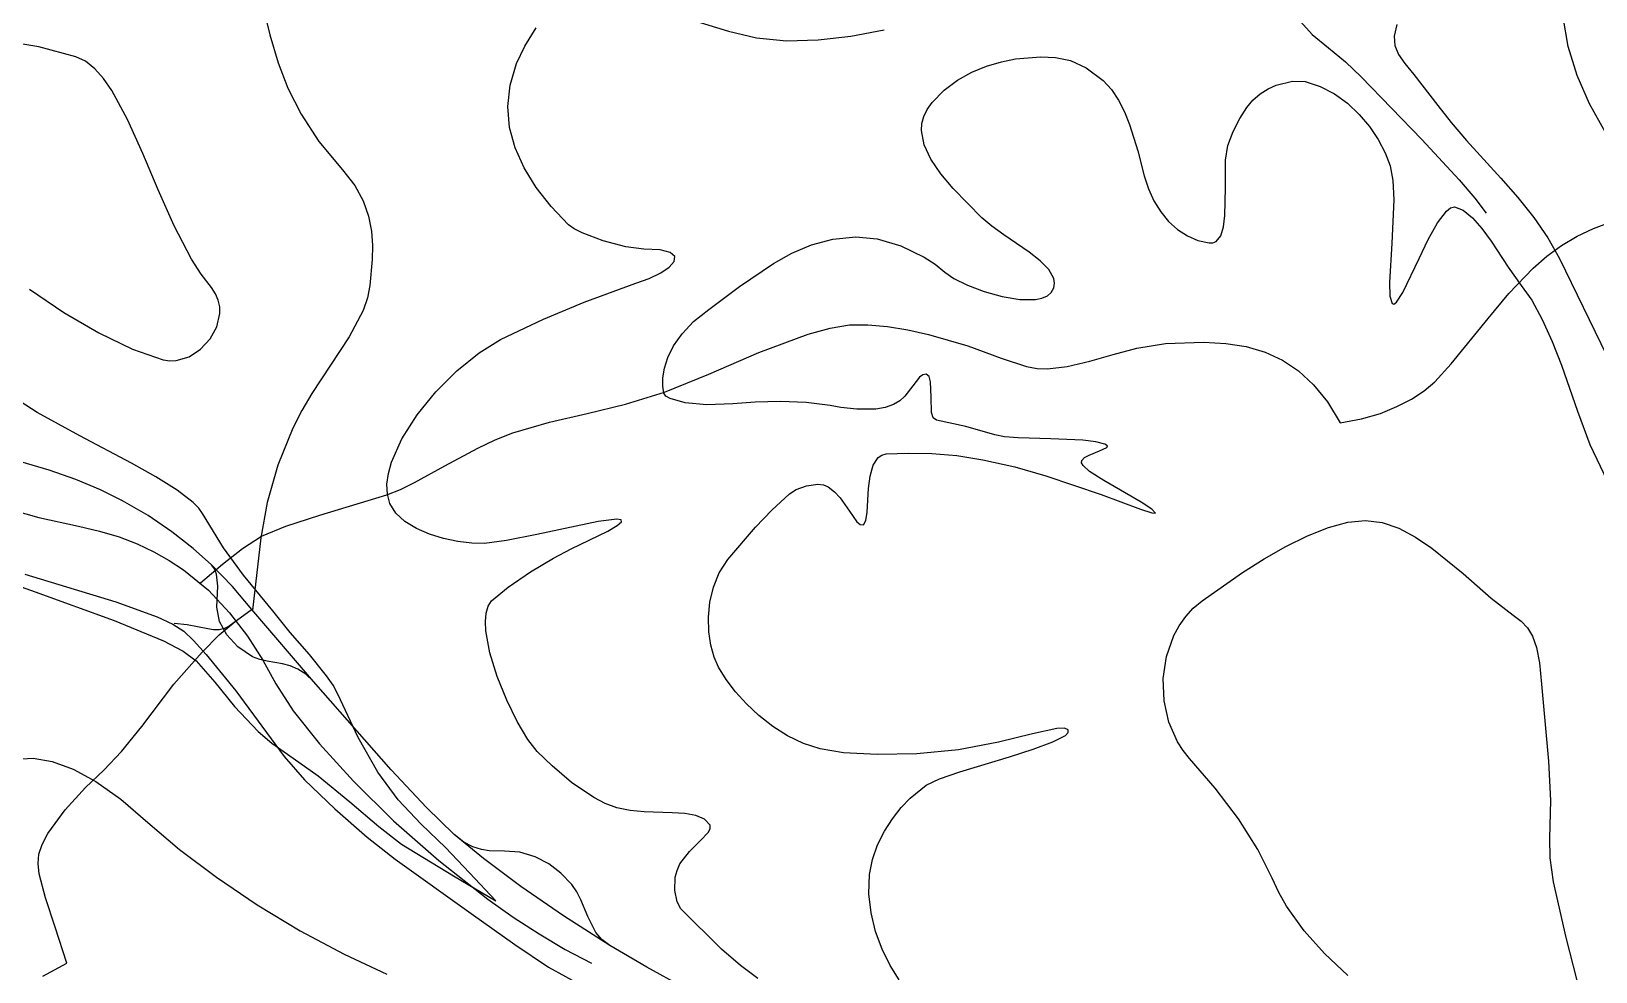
# Model space of a CAD drawing. Header units: inches. Extents: x 14835060 to 15200370, y 4673777 to 4962097.
# Drawn here: x 14957564 to 14982426, y 4749515 to 4764464 of the extents above; entities that cross this region are included whole.
import ezdxf

# ---------------------------------------------------------------- set-up
doc = ezdxf.new("R2010")
doc.units = ezdxf.units.IN
doc.header["$MEASUREMENT"] = 0
for name, color, linetype in [('1000m', 7, 'Continuous'), ('100m', 7, 'Continuous'), ('200m', 7, 'Continuous'), ('500m', 7, 'Continuous'), ('8x', 7, 'Continuous'), ('8xx', 7, 'Continuous'), ('8xxÃ¦Â·Âµ', 7, 'Continuous'), ('8xÃ¦Â·Âµ', 7, 'Continuous'), ('Ã¥Â·ÂžÃ¥Â¢Âƒ', 7, 'Continuous'), ('Ã¦Â²Â³Ã¥Â·ÂÃ£ÂƒÂ»Ã¦Â¹Â–Ã¦Â²Â¼', 7, 'Continuous'), ('Ã§Â¦Â¾Ã¥Â·ÂžÃ¥Â¸Â‚Ã©ÂÂ“', 7, 'Continuous'), ('Ã©Â¹Â½Ã¥Â·ÂžÃ§Â·Âš', 7, 'Continuous')]:
    doc.layers.add(name, color=color, linetype=linetype)

msp = doc.modelspace()

# ---------------------------------------------------------------- linework, layer by layer
at = {"layer": '1000m'}
for points in [[(14982575, 4762867), (14982328, 4763310), (14982131, 4763763), (14981989, 4764223), (14981907, 4764686), (14981897, 4764942), (14981922, 4765184), (14981978, 4765418), (14982060, 4765648), (14982288, 4766113), (14982573, 4766618)], [(14978488, 4749456), (14978118, 4749806), (14977791, 4750167), (14977512, 4750558), (14977392, 4750772), (14977286, 4751000), (14977056, 4751458), (14976747, 4751943), (14976378, 4752432), (14975971, 4752904), (14975867, 4753031), (14975777, 4753171), (14975641, 4753483), (14975565, 4753822), (14975552, 4754175), (14975603, 4754526), (14975722, 4754859), (14975807, 4755014), (14975910, 4755159), (14976031, 4755293), (14976170, 4755412), (14976811, 4755863), (14977155, 4756078), (14977503, 4756274), (14977847, 4756442), (14978178, 4756574), (14978488, 4756659), (14978769, 4756690), (14979033, 4756656), (14979299, 4756563), (14979563, 4756423), (14979823, 4756248), (14980318, 4755844), (14980765, 4755451), (14981112, 4755184), (14981240, 4755085), (14981343, 4754981), (14981423, 4754850), (14981485, 4754671), (14981531, 4754424), (14981565, 4754087)], [(14981565, 4754087), (14981673, 4752864), (14981705, 4752235), (14981689, 4751639), (14981696, 4751326), (14981751, 4750942), (14981952, 4750057), (14982178, 4749171)]]:
    msp.add_lwpolyline(points, dxfattribs=at)
at = {"layer": '100m'}
msp.add_lwpolyline([(14957330, 4755661), (14957625, 4755554), (14958881, 4755099), (14959665, 4754775), (14959975, 4754612), (14960185, 4754457), (14960480, 4754120), (14960795, 4753731), (14961167, 4753334), (14961386, 4753147), (14961633, 4752975), (14962121, 4752628), (14962625, 4752214), (14963086, 4751822), (14963446, 4751541), (14964273, 4751040), (14964948, 4750642), (14964530, 4751089), (14964144, 4751488), (14963760, 4751863), (14963395, 4752245), (14963069, 4752689), (14962758, 4753237), (14962436, 4753927), (14962361, 4754068), (14962255, 4754221), (14961983, 4754555), (14961679, 4754906), (14961404, 4755249), (14960936, 4755818), (14960616, 4756252), (14960287, 4756800), (14960228, 4756883), (14960138, 4756974), (14959880, 4757170), (14959543, 4757382), (14959154, 4757601), (14958336, 4758032), (14957656, 4758406), (14957118, 4758754)], dxfattribs=at)
at = {"layer": '200m'}
for points in [[(14967554, 4764797), (14968646, 4764463), (14969089, 4764357), (14969566, 4764314), (14970070, 4764326), (14970590, 4764387), (14971119, 4764488)], [(14969112, 4749407), (14968835, 4749612), (14968535, 4749872), (14967888, 4750514), (14967826, 4750627), (14967790, 4750805), (14967798, 4751016), (14967826, 4751125), (14967872, 4751230), (14968022, 4751427), (14968194, 4751595), (14968325, 4751734), (14968354, 4751793), (14968350, 4751844), (14968262, 4751940), (14968126, 4751998), (14967951, 4752029), (14967750, 4752043), (14967304, 4752058), (14967080, 4752078), (14966870, 4752121), (14966685, 4752189), (14966502, 4752284), (14966150, 4752525), (14965842, 4752788), (14965605, 4753014), (14965453, 4753206), (14965286, 4753490), (14965119, 4753834), (14964969, 4754210), (14964853, 4754586), (14964789, 4754932), (14964781, 4755084), (14964791, 4755217), (14964823, 4755327), (14964878, 4755411), (14965141, 4755629), (14965498, 4755870), (14965862, 4756088), (14966144, 4756235), (14966728, 4756518), (14966877, 4756606), (14966944, 4756665), (14966937, 4756697), (14966867, 4756706), (14966574, 4756669), (14965599, 4756465), (14965117, 4756369), (14964766, 4756323), (14964565, 4756328), (14964345, 4756354), (14964117, 4756401), (14963893, 4756470), (14963684, 4756561), (14963501, 4756673), (14963357, 4756805), (14963262, 4756959), (14963223, 4757105), (14963216, 4757264), (14963238, 4757434), (14963286, 4757613), (14963453, 4757987), (14963696, 4758368), (14963995, 4758734), (14964329, 4759069), (14964679, 4759352), (14965023, 4759564), (14965706, 4759887), (14966351, 4760158), (14967170, 4760459), (14967385, 4760536), (14967566, 4760624), (14967701, 4760715), (14967779, 4760803), (14967789, 4760883), (14967719, 4760947), (14967559, 4760989), (14967296, 4761002), (14967013, 4761039), (14966654, 4761135), (14966318, 4761260), (14966189, 4761326), (14966103, 4761388), (14965824, 4761681), (14965587, 4761983), (14965395, 4762293), (14965253, 4762611), (14965166, 4762936), (14965138, 4763269), (14965172, 4763608), (14965275, 4763954), (14965405, 4764227), (14965589, 4764518)], [(14957534, 4760365), (14958082, 4759996), (14958637, 4759671), (14959172, 4759412), (14959660, 4759241), (14959763, 4759225), (14959867, 4759229), (14960070, 4759290), (14960254, 4759410), (14960406, 4759574), (14960513, 4759768), (14960560, 4759978), (14960558, 4760085), (14960535, 4760190), (14960492, 4760292), (14960425, 4760389), (14960263, 4760601), (14960112, 4760839), (14959833, 4761370), (14959578, 4761944), (14959335, 4762520), (14959094, 4763059), (14958843, 4763522), (14958711, 4763712), (14958572, 4763868), (14958425, 4763986), (14958269, 4764059), (14957684, 4764217), (14957204, 4764294)], [(14957322, 4752895), (14957595, 4752909), (14957897, 4752858), (14958228, 4752737), (14958591, 4752538), (14958987, 4752256), (14959418, 4751885), (14959919, 4751456), (14960506, 4751016), (14961155, 4750581), (14961839, 4750167), (14962534, 4749793), (14963214, 4749474)]]:
    msp.add_lwpolyline(points, dxfattribs=at)
at = {"layer": '500m'}
for points in [[(14979266, 4764571), (14979223, 4764388), (14979233, 4764236), (14979291, 4764096), (14979392, 4763949), (14979534, 4763777), (14979919, 4763285), (14980130, 4763012), (14980375, 4762727), (14980917, 4762130), (14981188, 4761820), (14981442, 4761503), (14981667, 4761181), (14981850, 4760854), (14983166, 4758149)], [(14971358, 4749385), (14971213, 4749614), (14971085, 4749873), (14970982, 4750155), (14970910, 4750451), (14970876, 4750755), (14970885, 4751058), (14970932, 4751299), (14971014, 4751530), (14971123, 4751748), (14971251, 4751947), (14971389, 4752124), (14971530, 4752275), (14971783, 4752481), (14971999, 4752579), (14972321, 4752690), (14973109, 4752931), (14973488, 4753052), (14973798, 4753167), (14973998, 4753271), (14974042, 4753318), (14974042, 4753360), (14973982, 4753388), (14973864, 4753382), (14973477, 4753297), (14972937, 4753164), (14972298, 4753041), (14971638, 4752976), (14971005, 4752966), (14970470, 4752997), (14970102, 4753056), (14969836, 4753144), (14969583, 4753266), (14969346, 4753415), (14969126, 4753586), (14968928, 4753771), (14968753, 4753965), (14968605, 4754162), (14968485, 4754355), (14968416, 4754513), (14968363, 4754704), (14968331, 4754920), (14968324, 4755152), (14968347, 4755391), (14968403, 4755629), (14968498, 4755858), (14968635, 4756069), (14969073, 4756579), (14969335, 4756851), (14969612, 4757112), (14969720, 4757179), (14969884, 4757241), (14970066, 4757266), (14970153, 4757255), (14970229, 4757223), (14970329, 4757145), (14970417, 4757047), (14970566, 4756834), (14970686, 4756664), (14970739, 4756622), (14970788, 4756620), (14970828, 4756687), (14970848, 4756820), (14970870, 4757197), (14970894, 4757394), (14970942, 4757566), (14971024, 4757691), (14971081, 4757728), (14971151, 4757745), (14971498, 4757759), (14971876, 4757752), (14972275, 4757718), (14972686, 4757654), (14973192, 4757538), (14973686, 4757399), (14974567, 4757103), (14975194, 4756870), (14975369, 4756810), (14975430, 4756805), (14975370, 4756866), (14975204, 4756981), (14974607, 4757321), (14974379, 4757465), (14974278, 4757560), (14974254, 4757603), (14974258, 4757641), (14974304, 4757687), (14974374, 4757727), (14974538, 4757793), (14974655, 4757847), (14974665, 4757874), (14974627, 4757901), (14974481, 4757939), (14974276, 4757963), (14973764, 4757984), (14973245, 4758001), (14973032, 4758019), (14972875, 4758051), (14972414, 4758180), (14971949, 4758280), (14971898, 4758320), (14971872, 4758405), (14971863, 4758650), (14971856, 4758892), (14971833, 4758975), (14971785, 4759012), (14971730, 4759003), (14971679, 4758965), (14971575, 4758828), (14971447, 4758663), (14971365, 4758589), (14971267, 4758530), (14971132, 4758484), (14970985, 4758458), (14970686, 4758455), (14970427, 4758485), (14970262, 4758515), (14969877, 4758564), (14969469, 4758578), (14969070, 4758566), (14968712, 4758540), (14968297, 4758525), (14967956, 4758557), (14967718, 4758624), (14967648, 4758666), (14967616, 4758713), (14967600, 4758820), (14967601, 4758953), (14967626, 4759109), (14967681, 4759280), (14967772, 4759464), (14967906, 4759656), (14968089, 4759849), (14968329, 4760040), (14968820, 4760405), (14969357, 4760775), (14969650, 4760936), (14969965, 4761067), (14970303, 4761158), (14970669, 4761198), (14971005, 4761165), (14971382, 4761054), (14971756, 4760873), (14971927, 4760760), (14972080, 4760633), (14972224, 4760533), (14972442, 4760427), (14972707, 4760327), (14972993, 4760247), (14973274, 4760199), (14973522, 4760198), (14973625, 4760219), (14973711, 4760256), (14973774, 4760311), (14973813, 4760386), (14973824, 4760459), (14973813, 4760532), (14973735, 4760675), (14973599, 4760816), (14973423, 4760955), (14973020, 4761229), (14972830, 4761364), (14972671, 4761499), (14972213, 4761965), (14972016, 4762198), (14971857, 4762429), (14971751, 4762659), (14971711, 4762886), (14971719, 4762999), (14971748, 4763111), (14971801, 4763221), (14971878, 4763331), (14972069, 4763528), (14972283, 4763688), (14972511, 4763815), (14972746, 4763911), (14972981, 4763980), (14973207, 4764025), (14973608, 4764057), (14973842, 4764046), (14974079, 4763997), (14974328, 4763885), (14974597, 4763680), (14974728, 4763537), (14974840, 4763368), (14974936, 4763181), (14975019, 4762980), (14975150, 4762564), (14975252, 4762167), (14975317, 4761959), (14975405, 4761767), (14975512, 4761593), (14975638, 4761441), (14975779, 4761314), (14975936, 4761212), (14976104, 4761140), (14976284, 4761100), (14976343, 4761102), (14976392, 4761122), (14976466, 4761211), (14976510, 4761353), (14976533, 4761537), (14976540, 4761973), (14976540, 4762415), (14976579, 4762650), (14976662, 4762873), (14976770, 4763076), (14976880, 4763252), (14976976, 4763371), (14977091, 4763468), (14977218, 4763547), (14977350, 4763606), (14977606, 4763670), (14977806, 4763666), (14978047, 4763587), (14978272, 4763469), (14978479, 4763319), (14978666, 4763143), (14978830, 4762950), (14978969, 4762744), (14979080, 4762534), (14979161, 4762326), (14979204, 4762090), (14979215, 4761787), (14979185, 4761093), (14979150, 4760468), (14979155, 4760251), (14979189, 4760136), (14979220, 4760128), (14979259, 4760159), (14979359, 4760314), (14979619, 4760854), (14979765, 4761154), (14979912, 4761418), (14980054, 4761604), (14980120, 4761655), (14980183, 4761671), (14980320, 4761621), (14980466, 4761499), (14980615, 4761327), (14980763, 4761125), (14981034, 4760712), (14981240, 4760423), (14981412, 4760189), (14981577, 4759884), (14981733, 4759530), (14981880, 4759154), (14982136, 4758426), (14982334, 4757893), (14982721, 4757083)]]:
    msp.add_lwpolyline(points, dxfattribs=at)
at = {"layer": '8x'}
msp.add_lwpolyline([(14967921, 4749272), (14967345, 4749585), (14966757, 4749932), (14966632, 4750029), (14966537, 4750141), (14966406, 4750395), (14966299, 4750659), (14966236, 4750784), (14966155, 4750899), (14965978, 4751083), (14965786, 4751231), (14965571, 4751342), (14965328, 4751414), (14965082, 4751432), (14964842, 4751436), (14964716, 4751456), (14964583, 4751499), (14964440, 4751577), (14964284, 4751697), (14963843, 4752127), (14963283, 4752726), (14962046, 4754127), (14961925, 4754244), (14961802, 4754325), (14961678, 4754376), (14961555, 4754408), (14961312, 4754451), (14961194, 4754479), (14961080, 4754523), (14960845, 4754677), (14960669, 4754868), (14960556, 4755083), (14960514, 4755311), (14960527, 4755643), (14960505, 4755836), (14960476, 4755918), (14960429, 4755983), (14960137, 4756243), (14959798, 4756508), (14959420, 4756765), (14959015, 4757002), (14958664, 4757174), (14958272, 4757338), (14957847, 4757489), (14957399, 4757622)], dxfattribs=at)
at = {"layer": '8xx'}
for points in [[(14977284, 4765278), (14977734, 4764618), (14977922, 4764411), (14978177, 4764199), (14978451, 4763977), (14978700, 4763742), (14979660, 4762744), (14980255, 4762101), (14980503, 4761813), (14980687, 4761575)], [(14961233, 4764902), (14961356, 4764407), (14961488, 4763964), (14961643, 4763558), (14961852, 4763144), (14962134, 4762714), (14962509, 4762261), (14962703, 4762013), (14962838, 4761768), (14962925, 4761525), (14962971, 4761288), (14962988, 4761057), (14962983, 4760835), (14962946, 4760423), (14962909, 4760227), (14962837, 4760025), (14962615, 4759606), (14962022, 4758706), (14961864, 4758438), (14961720, 4758155), (14961482, 4757565), (14961310, 4756973), (14961212, 4756414), (14961080, 4755262)], [(14962046, 4754127), (14961068, 4755274), (14960760, 4755636), (14960429, 4755983)], [(14966757, 4749932), (14966024, 4750401), (14965342, 4750872), (14964749, 4751314), (14964284, 4751697)]]:
    msp.add_lwpolyline(points, dxfattribs=at)
at = {"layer": '8xxÃ¦Â·Âµ'}
for points in [[(14977284, 4765278), (14977734, 4764618), (14977922, 4764411), (14978177, 4764199), (14978451, 4763977), (14978700, 4763742), (14979660, 4762744), (14980255, 4762101), (14980503, 4761813), (14980687, 4761575)], [(14961233, 4764902), (14961356, 4764407), (14961488, 4763964), (14961643, 4763558), (14961852, 4763144), (14962134, 4762714), (14962509, 4762261), (14962703, 4762013), (14962838, 4761768), (14962925, 4761525), (14962971, 4761288), (14962988, 4761057), (14962983, 4760835), (14962946, 4760423), (14962909, 4760227), (14962837, 4760025), (14962615, 4759606), (14962022, 4758706), (14961864, 4758438), (14961720, 4758155), (14961482, 4757565), (14961310, 4756973), (14961212, 4756414), (14961080, 4755262)], [(14962046, 4754127), (14961068, 4755274), (14960760, 4755636), (14960429, 4755983)], [(14966757, 4749932), (14966024, 4750401), (14965342, 4750872), (14964749, 4751314), (14964284, 4751697)]]:
    msp.add_lwpolyline(points, dxfattribs=at)
at = {"layer": '8xÃ¦Â·Âµ'}
msp.add_lwpolyline([(14967921, 4749272), (14967345, 4749585), (14966757, 4749932), (14966632, 4750029), (14966537, 4750141), (14966406, 4750395), (14966299, 4750659), (14966236, 4750784), (14966155, 4750899), (14965978, 4751083), (14965786, 4751231), (14965571, 4751342), (14965328, 4751414), (14965082, 4751432), (14964842, 4751436), (14964716, 4751456), (14964583, 4751499), (14964440, 4751577), (14964284, 4751697), (14963843, 4752127), (14963283, 4752726), (14962046, 4754127), (14961925, 4754244), (14961802, 4754325), (14961678, 4754376), (14961555, 4754408), (14961312, 4754451), (14961194, 4754479), (14961080, 4754523), (14960845, 4754677), (14960669, 4754868), (14960556, 4755083), (14960514, 4755311), (14960527, 4755643), (14960505, 4755836), (14960476, 4755918), (14960429, 4755983), (14960137, 4756243), (14959798, 4756508), (14959420, 4756765), (14959015, 4757002), (14958664, 4757174), (14958272, 4757338), (14957847, 4757489), (14957399, 4757622)], dxfattribs=at)
at = {"layer": 'Ã¥Â·ÂžÃ¥Â¢Âƒ'}
for points in [[(14960251, 4755694), (14960602, 4755994), (14960920, 4756241), (14961224, 4756438), (14961609, 4756597), (14962148, 4756772), (14963216, 4757098), (14963429, 4757181), (14963654, 4757289), (14964137, 4757555), (14964660, 4757838), (14964935, 4757968), (14965218, 4758081), (14965799, 4758253), (14966397, 4758390), (14967008, 4758534), (14967628, 4758726), (14968333, 4759014), (14969128, 4759356), (14969908, 4759649), (14970258, 4759747), (14970565, 4759795), (14970858, 4759797), (14971170, 4759770), (14971494, 4759718), (14971821, 4759646), (14972446, 4759466), (14972975, 4759269), (14973379, 4759134), (14973551, 4759105), (14973711, 4759097), (14974028, 4759133), (14974384, 4759218), (14974756, 4759325), (14975133, 4759428), (14975589, 4759502), (14976200, 4759523), (14976549, 4759503), (14976873, 4759451), (14977171, 4759363), (14977448, 4759236), (14977704, 4759064), (14977941, 4758844), (14978161, 4758571), (14978366, 4758241), (14978704, 4758304), (14979003, 4758390), (14979267, 4758497), (14979497, 4758618), (14979697, 4758751), (14979867, 4758891), (14980131, 4759176), (14980719, 4759899), (14981044, 4760297), (14981433, 4760700), (14981650, 4760888), (14981883, 4761060), (14982129, 4761208), (14982390, 4761328), (14984114, 4761976)], [(14957746, 4749443), (14958127, 4749650), (14957945, 4750222), (14957787, 4750689), (14957688, 4751070), (14957671, 4751234), (14957683, 4751385), (14957734, 4751540), (14957829, 4751714), (14958104, 4752087), (14958427, 4752441), (14958715, 4752717), (14958997, 4753017), (14959318, 4753415), (14959831, 4754085), (14960277, 4754597), (14960549, 4754870), (14960803, 4755082)]]:
    msp.add_lwpolyline(points, dxfattribs=at)
at = {"layer": 'Ã¦Â²Â³Ã¥Â·ÂÃ£ÂƒÂ»Ã¦Â¹Â–Ã¦Â²Â¼'}
msp.add_lwpolyline([(14957060, 4756909), (14957683, 4756737), (14958312, 4756597), (14958648, 4756520), (14958958, 4756426), (14959246, 4756316), (14959512, 4756192), (14959756, 4756054), (14959982, 4755905), (14960380, 4755578), (14960716, 4755221), (14960999, 4754847), (14961241, 4754466), (14961452, 4754091), (14961727, 4753663), (14962144, 4753137), (14962683, 4752544), (14963321, 4751915), (14964040, 4751281), (14964817, 4750671), (14965222, 4750385), (14965634, 4750117), (14966050, 4749871), (14966469, 4749650)], dxfattribs=at)
at = {"layer": 'Ã§Â¦Â¾Ã¥Â·ÂžÃ¥Â¸Â‚Ã©ÂÂ“'}
msp.add_lwpolyline([(14961081, 4755276), (14960706, 4755008), (14960632, 4754969), (14960548, 4754949), (14960458, 4754947), (14960369, 4754966), (14960041, 4755029), (14959836, 4755052)], dxfattribs=at)
at = {"layer": 'Ã©Â¹Â½Ã¥Â·ÂžÃ§Â·Âš'}
msp.add_lwpolyline([(14957460, 4755837), (14958908, 4755393), (14959563, 4755154), (14959813, 4755039), (14959987, 4754931), (14960144, 4754782), (14960345, 4754559), (14960812, 4753980), (14961584, 4752938), (14961907, 4752565), (14962385, 4752104), (14962904, 4751652), (14963348, 4751306), (14964553, 4750439), (14965250, 4749946), (14965785, 4749590), (14966325, 4749289)], dxfattribs=at)
msp.add_lwpolyline([(14957460, 4755837), (14958908, 4755393), (14959563, 4755154), (14959813, 4755039), (14959987, 4754931), (14960144, 4754782), (14960345, 4754559), (14960812, 4753980), (14961584, 4752938), (14961907, 4752565), (14962385, 4752104), (14962904, 4751652), (14963348, 4751306), (14964553, 4750439), (14965250, 4749946), (14965785, 4749590), (14966325, 4749289)], dxfattribs=at)

doc.saveas('drawing.dxf')
